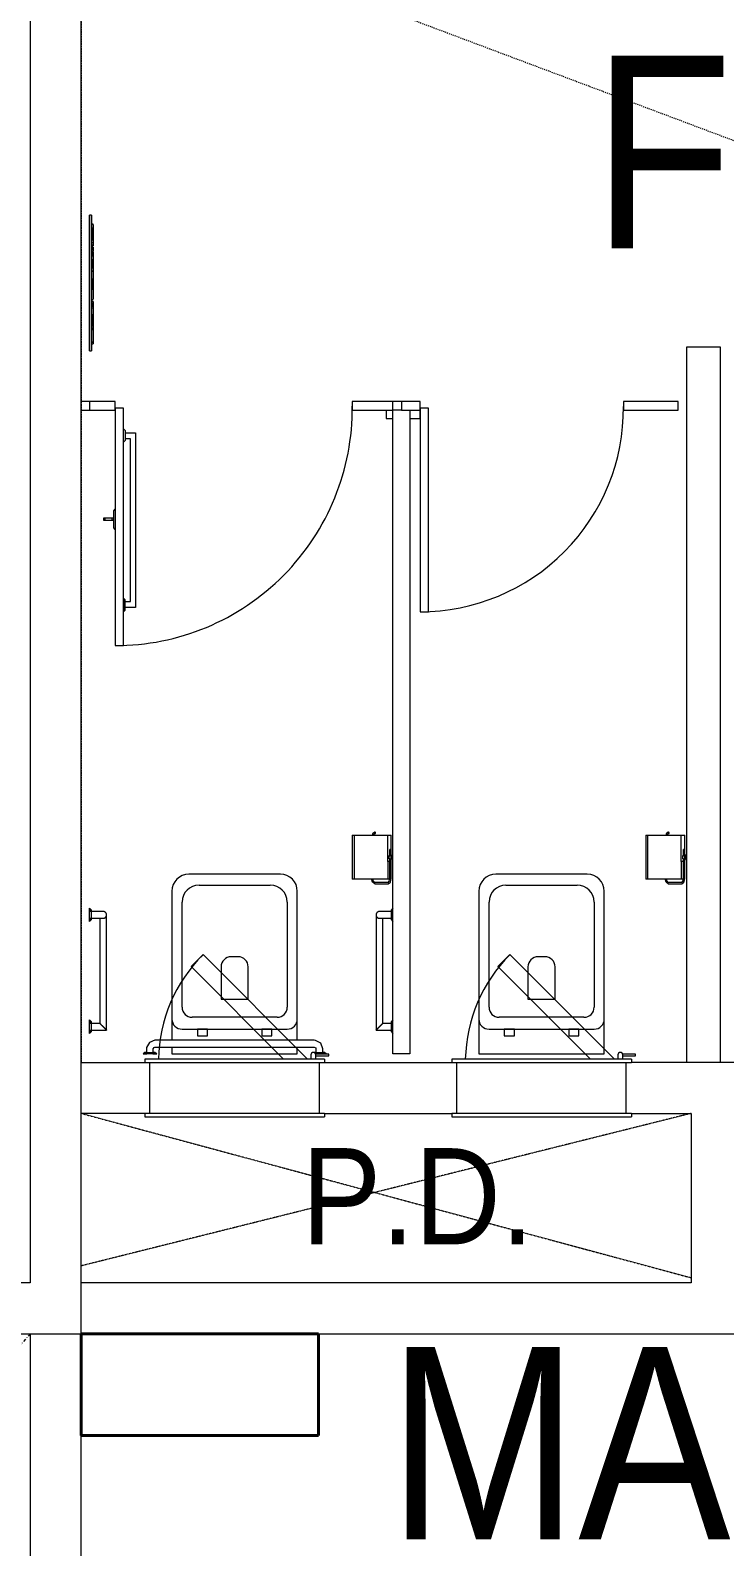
# Model space of a CAD drawing. Header units: millimetres. Extents: x 12827 to 178996, y -27589 to 73652.
# Drawn here: x 63139 to 65188, y 44929 to 49403 of the extents above; entities that cross this region are included whole.
import ezdxf

# ---------------------------------------------------------------- set-up
doc = ezdxf.new("R2010")
doc.units = ezdxf.units.MM
for name, pattern in [('Car Lift Hidden', [1.6, 0.8, -0.8]), ('Dash', [6, 3, -3]), ('Dash dot', [21, 10, -5, 1, -5]), ('Hidden', [7.14375, 4.7625, -2.38125])]:
    doc.linetypes.add(name, pattern=pattern)
for name, color, linetype, lineweight in [('A-DETL', 90, 'Continuous', 9), ('A-DETL-HDLN', 90, 'Dash', 9), ('A-DOOR', 31, 'Continuous', 20), ('A-DOOR-FRAM', 31, 'Continuous', 30), ('A-GENM', 13, 'Continuous', 20), ('A-WALL', 113, 'Continuous', 20), ('G-ANNO-TEXT', 231, 'Continuous', 5), ('P-SANR-FIXT', 6, 'Continuous', 9), ('S-COLS', 52, 'Continuous', 20)]:
    doc.layers.add(name, color=color, linetype=linetype, lineweight=lineweight)
doc.styles.add('Swis721 BT_1', font='swiss.ttf', dxfattribs={"width": 0.89, "height": 283.821263})
doc.styles.add('Swis721 BT_2', font='swiss.ttf', dxfattribs={"width": 0.85, "height": 567.642527})

# ---------------------------------------------------------------- blocks, each defined once
blk = doc.blocks.new('DLN_Partition Door - 600x2100_100x25 _WH_GH_-15332068-Copy of 1_F')
at = {"layer": 'A-DOOR', "lineweight": 9}
for p, q in [((20, -509.1), (20, -534.1)), ((620, -509.1), (20, -509.1)), ((20, -534.1), (620, -534.1)), ((620, -534.1), (620, -509.1))]:
    blk.add_line(p, q, dxfattribs=at)
blk.add_arc((20, -534.1), 600, 0, 90.5, dxfattribs=at)
at = {"layer": 'P-SANR-FIXT'}
for p, q in [((25, 227), (0, 227)), ((0, 227), (0, 65.9)), ((25, 65.9), (25, 227)), ((0, 65.9), (25, 65.9)), ((25, -534.1), (0, -534.1)), ((0, -534.1), (0, -589.1)), ((25, -589.1), (25, -534.1)), ((0, -589.1), (25, -589.1))]:
    blk.add_line(p, q, dxfattribs=at)
blk = doc.blocks.new('DLN_Ambulant Toilet - DLN_Ambulant Toilet-15379422-Copy of 1_F')
at = {"layer": 'A-GENM', "lineweight": 9}
for p, q in [((-427.8, 589.7), (-427.8, 595)), ((-427.8, 565), (-427.8, 570.3)), ((-427.8, 259.7), (-427.8, 265)), ((-427.8, 235), (-427.8, 240.3))]:
    blk.add_line(p, q, dxfattribs=at)
at = {"layer": 'P-SANR-FIXT'}
for p, q in [((135, 700), (-135, 700)), ((-185, 650), (-185, 272.8)), ((-105, 667.8), (105.2, 667.8)), ((185, 272.8), (185, 650)), ((-423.3, 595), (-427.8, 600)), ((-427.8, 600), (-427.8, 590.2)), ((-427.8, 560), (-427.8, 600)), ((-387.8, 590), (-427.8, 590)), ((-427.8, 580), (-427.8, 589.7)), ((-423.3, 590.6), (-423.3, 595)), ((-423.3, 595), (-423.3, 565)), ((-155, 307.8), (-155, 617.8)), ((155.2, 617.8), (155.2, 307.8)), ((467.2, 590), (427.2, 590)), ((467.2, 600), (462.8, 595)), ((462.8, 595), (462.8, 590.6)), ((462.8, 565), (462.8, 595)), ((-427.8, 570.3), (-427.8, 580)), ((-427.8, 570), (-387.8, 570)), ((-427.8, 569.8), (-427.8, 560)), ((-427.8, 560), (-423.3, 565)), ((-423.3, 565), (-423.3, 569.4)), ((-397.8, 570.6), (-397.8, 260)), ((-377.8, 240), (-377.8, 580)), ((417.2, 580), (417.2, 240)), ((427.2, 570), (467.2, 570)), ((437.2, 260), (437.2, 570.6)), ((462.8, 569.4), (462.8, 565)), ((462.8, 565), (467.2, 560)), ((10, 456.5), (-10, 456.5)), ((-40, 426.5), (-40, 331.7)), ((40, 331.7), (40, 426.5)), ((-40, 331.7), (40, 331.7)), ((-423.3, 265), (-427.8, 270)), ((-427.8, 270), (-427.8, 260.2)), ((-427.8, 230), (-427.8, 270)), ((-185, 272.8), (-185, 209.7)), ((125.2, 277.8), (-125, 277.8)), ((185, 209.6), (185, 272.8)), ((467.2, 270), (462.8, 265)), ((-397.8, 260), (-427.8, 260)), ((-427.8, 240), (-427.8, 260)), ((-427.8, 260), (-427.8, 259.7)), ((-427.8, 240.3), (-427.8, 240)), ((-427.8, 240), (-377.8, 240)), ((-427.8, 239.8), (-427.8, 230)), ((-427.8, 230), (-423.3, 235)), ((-423.3, 260.6), (-423.3, 265)), ((-423.3, 265), (-423.3, 235)), ((-423.3, 235), (-423.3, 239.4)), ((-155, 242.8), (155, 242.8)), ((-80, 242.8), (-110, 242.8)), ((-110, 242.8), (-110, 222.8)), ((-80, 222.8), (-80, 242.8)), ((110, 242.8), (80, 242.8)), ((80, 242.8), (80, 222.8)), ((110, 222.8), (110, 242.8)), ((417.2, 240), (467.2, 240)), ((467.2, 260), (437.2, 260)), ((462.8, 265), (462.8, 260.6)), ((462.8, 235), (462.8, 265)), ((462.8, 239.4), (462.8, 235)), ((462.8, 235), (467.2, 230)), ((-260, 185), (-260, 170)), ((-240, 170), (-240, 185)), ((235, 210), (-235, 210)), ((-235, 190), (235, 190)), ((-185, 190.4), (-185, 170)), ((-110, 222.8), (-80, 222.8)), ((80, 222.8), (110, 222.8)), ((185, 170), (185, 190.3)), ((240, 185), (240, 170)), ((260, 170), (260, 185)), ((-265, 174.4), (-270, 170)), ((-270, 170), (-259.3, 170)), ((-230, 170), (-270, 170)), ((-260.6, 174.4), (-265, 174.4)), ((-265, 174.4), (-235, 174.4)), ((-240, 170), (-260, 170)), ((-260, 170), (-258.7, 170)), ((-241.3, 170), (-240, 170)), ((-240.7, 170), (-230, 170)), ((-235, 174.4), (-239.4, 174.4)), ((-230, 170), (-235, 174.4)), ((-185, 170), (185, 170)), ((235, 174.4), (234.1, 173.7)), ((239.4, 174.4), (235, 174.4)), ((235, 174.4), (265, 174.4)), ((270, 170), (238.8, 170)), ((240, 170), (241.3, 170)), ((260, 170), (240, 170)), ((258.7, 170), (260, 170)), ((259.3, 170), (270, 170)), ((265, 174.4), (260.6, 174.4)), ((270, 170), (265, 174.4))]:
    blk.add_line(p, q, dxfattribs=at)
at = {"layer": 'P-SANR-FIXT', "flags": 128}
for points in [[(-235, 210), (-251.4, 203.9), (-259.7, 188.5), (-260, 185)], [(-240, 185), (-237.7, 189.2), (-235, 190)], [(260, 185), (253.9, 201.4), (238.5, 209.7), (235, 210)], [(235, 190), (239.2, 187.7), (240, 185)]]:
    blk.add_lwpolyline(points, dxfattribs=at)
at = {"layer": 'P-SANR-FIXT'}
for centre, radius, start, end in [((-135, 650), 50, 90, 180), ((135, 650), 50, 0, 90), ((-105, 617.8), 50, 90, 180), ((105.2, 617.8), 50, 0, 90), ((-10, 426.5), 30, 90, 180), ((10, 426.5), 30, 360, 90), ((-155, 272.8), 30, 180, 270), ((-125, 307.8), 30, 180, 270), ((125.2, 307.8), 30, 270, 0), ((155, 272.8), 30, 270, 0)]:
    blk.add_arc(centre, radius, start, end, dxfattribs=at)
for points, knots in [([(-377.8, 580), (-377.8, 580.9), (-377.9, 582.2), (-378.5, 583.8), (-379.1, 585), (-379.7, 585.9), (-380.3, 586.6), (-380.8, 587.2), (-381.7, 588), (-382.6, 588.6), (-383.3, 589), (-383.9, 589.2), (-384.6, 589.5), (-385.2, 589.7), (-385.8, 589.8), (-386.5, 589.9), (-387.1, 590), (-387.8, 590), (-388.4, 590), (-389.1, 589.9), (-389.7, 589.8), (-390.2, 589.7), (-390.4, 589.7)], [0, 0, 0, 0, 0.0833333, 0.125, 0.1666667, 0.2083333, 0.2291667, 0.25, 0.2916667, 0.3333333, 0.3541667, 0.375, 0.3958333, 0.4166667, 0.4375, 0.4583333, 0.4791667, 0.5, 0.5208333, 0.5416667, 0.5625, 0.5833333, 0.5833333, 0.5833333, 0.5833333]), ([(429.8, 589.7), (429.6, 589.7), (429.2, 589.8), (428.5, 589.9), (427.9, 590), (427.2, 590), (426.6, 590), (425.9, 589.9), (425.3, 589.8), (424.6, 589.7), (424, 589.5), (423.4, 589.2), (422.8, 589), (422.2, 588.7), (421.7, 588.3), (421, 587.8), (420.3, 587.2), (419.7, 586.6), (419.1, 585.9), (418.5, 585), (418, 583.8), (417.4, 582.2), (417.2, 580.9), (417.2, 580)], [0.4166667, 0.4166667, 0.4166667, 0.4166667, 0.4375, 0.4583333, 0.4791667, 0.5, 0.5208333, 0.5416667, 0.5625, 0.5833333, 0.6041667, 0.625, 0.6458333, 0.6666667, 0.6875, 0.7083333, 0.75, 0.7708333, 0.7916667, 0.8333333, 0.875, 0.9166667, 1, 1, 1, 1]), ([(-390.4, 570.3), (-390.2, 570.3), (-389.7, 570.2), (-389.1, 570.1), (-388.4, 570), (-387.8, 570), (-387.1, 570), (-386.5, 570.1), (-385.8, 570.2), (-385.2, 570.3), (-384.6, 570.5), (-383.9, 570.8), (-383.3, 571), (-382.8, 571.3), (-382.2, 571.7), (-381.5, 572.2), (-380.8, 572.8), (-380.3, 573.4), (-379.7, 574.1), (-379.1, 575), (-378.5, 576.2), (-377.9, 577.8), (-377.8, 579.1), (-377.8, 580)], [0.4166667, 0.4166667, 0.4166667, 0.4166667, 0.4375, 0.4583333, 0.4791667, 0.5, 0.5208333, 0.5416667, 0.5625, 0.5833333, 0.6041667, 0.625, 0.6458333, 0.6666667, 0.6875, 0.7083333, 0.75, 0.7708333, 0.7916667, 0.8333333, 0.875, 0.9166667, 1, 1, 1, 1]), ([(417.2, 580), (417.2, 579.1), (417.4, 577.8), (418, 576.2), (418.5, 575), (419.1, 574.1), (419.7, 573.4), (420.3, 572.8), (421.1, 572), (422, 571.4), (422.8, 571), (423.4, 570.8), (424, 570.5), (424.6, 570.3), (425.3, 570.2), (425.9, 570.1), (426.6, 570), (427.2, 570), (427.9, 570), (428.5, 570.1), (429.2, 570.2), (429.6, 570.3), (429.8, 570.3)], [0, 0, 0, 0, 0.0833333, 0.125, 0.1666667, 0.2083333, 0.2291667, 0.25, 0.2916667, 0.3333333, 0.3541667, 0.375, 0.3958333, 0.4166667, 0.4375, 0.4583333, 0.4791667, 0.5, 0.5208333, 0.5416667, 0.5625, 0.5833333, 0.5833333, 0.5833333, 0.5833333]), ([(-397.8, 260), (-397.8, 260), (-397.6, 259.8), (-397, 259.3), (-396.5, 258.7), (-395.9, 258.1), (-395.3, 257.5), (-394.7, 256.9), (-393.9, 256.1), (-393, 255.2), (-392.2, 254.4), (-391.6, 253.8), (-391, 253.2), (-390.4, 252.6), (-389.7, 252), (-389.1, 251.3), (-388.4, 250.7), (-387.8, 250), (-387.1, 249.3), (-386.5, 248.7), (-385.8, 248), (-385.2, 247.4), (-384.6, 246.8), (-383.9, 246.2), (-383.4, 245.6), (-382.8, 245), (-382.2, 244.4), (-381.5, 243.7), (-380.9, 243.1), (-380.3, 242.5), (-379.7, 241.9), (-379.1, 241.3), (-378.5, 240.7), (-378, 240.2), (-377.8, 240), (-377.8, 240)], [0, 0, 0, 0, 0.083333, 0.125, 0.166667, 0.208333, 0.229167, 0.25, 0.291667, 0.333333, 0.354167, 0.375, 0.395833, 0.416667, 0.4375, 0.458333, 0.479167, 0.5, 0.520833, 0.541667, 0.5625, 0.583333, 0.604167, 0.625, 0.645833, 0.666667, 0.6875, 0.708333, 0.75, 0.770833, 0.791667, 0.833333, 0.875, 0.916667, 1, 1, 1, 1]), ([(417.2, 240), (417.2, 240), (417.4, 240.2), (418, 240.7), (418.5, 241.3), (419.1, 241.9), (419.7, 242.5), (420.3, 243.1), (421.1, 243.9), (422, 244.8), (422.8, 245.6), (423.4, 246.2), (424, 246.8), (424.6, 247.4), (425.3, 248), (425.9, 248.7), (426.6, 249.3), (427.2, 250), (427.9, 250.7), (428.5, 251.3), (429.2, 252), (429.8, 252.6), (430.4, 253.2), (431.1, 253.8), (431.6, 254.4), (432.2, 255), (432.8, 255.6), (433.5, 256.3), (434.1, 256.9), (434.7, 257.5), (435.3, 258.1), (435.9, 258.7), (436.5, 259.3), (437, 259.8), (437.2, 260), (437.2, 260)], [0, 0, 0, 0, 0.083333, 0.125, 0.166667, 0.208333, 0.229167, 0.25, 0.291667, 0.333333, 0.354167, 0.375, 0.395833, 0.416667, 0.4375, 0.458333, 0.479167, 0.5, 0.520833, 0.541667, 0.5625, 0.583333, 0.604167, 0.625, 0.645833, 0.666667, 0.6875, 0.708333, 0.75, 0.770833, 0.791667, 0.833333, 0.875, 0.916667, 1, 1, 1, 1])]:
    blk.add_open_spline(points, degree=3, knots=knots, dxfattribs=at)
for points in [[(-385.2, 589.7), (-386, 589.9), (-387.8, 590.1), (-389.5, 589.9), (-390.4, 589.7)], [(429.8, 589.7), (429, 589.9), (427.2, 590.1), (425.5, 589.9), (424.6, 589.7)], [(-390.4, 570.3), (-389.5, 570.1), (-387.8, 569.9), (-386, 570.1), (-385.2, 570.3)], [(424.6, 570.3), (425.5, 570.1), (427.2, 569.9), (429, 570.1), (429.8, 570.3)]]:
    blk.add_open_spline(points, degree=3, dxfattribs=at)
blk = doc.blocks.new('FP_49-Copy of 1_F')
at = {"layer": 'P-SANR-FIXT'}
blk.add_line((-65, 6.1), (-12.7, 6.1), dxfattribs=at)
blk = doc.blocks.new('FP_50-Copy of 1_F')
at = {"layer": 'P-SANR-FIXT'}
blk.add_line((65, 120.1), (-65, 120.1), dxfattribs=at)
blk = doc.blocks.new('FP_51-Copy of 1_F')
at = {"layer": 'P-SANR-FIXT'}
for p, q in [((65, 115), (-65, 115)), ((-65, 5), (65, 5))]:
    blk.add_line(p, q, dxfattribs=at)
blk = doc.blocks.new('FP_52-Copy of 1_F')
at = {"layer": 'P-SANR-FIXT'}
for p, q in [((-3, 5), (-3, 2)), ((3, 2), (3, 5))]:
    blk.add_line(p, q, dxfattribs=at)
blk = doc.blocks.new('FP_53-Copy of 1_F')
at = {"layer": 'P-SANR-FIXT'}
for p, q in [((-7, 2), (-7, 0)), ((7, 0), (7, 2))]:
    blk.add_line(p, q, dxfattribs=at)
blk = doc.blocks.new('FP_54-Copy of 1_F')
at = {"layer": 'P-SANR-FIXT'}
for p, q in [((-5, 11), (-5, 10.1)), ((-5, 6.1), (-5, 5)), ((5, 10.1), (5, 11)), ((5, 5), (5, 6.1))]:
    blk.add_line(p, q, dxfattribs=at)
blk = doc.blocks.new('FP_55-Copy of 1_F')
at = {"layer": 'P-SANR-FIXT'}
for p, q in [((-66.1, 6.1), (-5, 6.1)), ((5, 6.1), (23.2, 6.1))]:
    blk.add_line(p, q, dxfattribs=at)
blk = doc.blocks.new('FP_56-Copy of 1_F')
at = {"layer": 'P-SANR-FIXT'}
for p, q in [((-5, 10.1), (-66.1, 10.1)), ((23.2, 10.1), (5, 10.1))]:
    blk.add_line(p, q, dxfattribs=at)
blk = doc.blocks.new('FP_57-Copy of 1_F')
at = {"layer": 'P-SANR-FIXT', "flags": 128}
blk.add_lwpolyline([(-78.1, 14.1), (-73.2, 7.6), (-66.1, 6.1)], dxfattribs=at)
blk = doc.blocks.new('FP_58-Copy of 1_F')
at = {"layer": 'P-SANR-FIXT', "flags": 128}
blk.add_lwpolyline([(-74.1, 14.1), (-70.8, 10.9), (-66.1, 10.1)], dxfattribs=at)
blk = doc.blocks.new('FP_59-Copy of 1_F')
at = {"layer": 'P-SANR-FIXT'}
for p, q in [((-78.1, 54), (-78.1, 14.1)), ((-74.1, 14.1), (-74.1, 54))]:
    blk.add_line(p, q, dxfattribs=at)
blk = doc.blocks.new('FP_60-Copy of 1_F')
at = {"layer": 'P-SANR-FIXT', "flags": 128}
blk.add_lwpolyline([(-74.1, 54), (-70.8, 57.2), (-66.1, 58)], dxfattribs=at)
blk = doc.blocks.new('FP_61-Copy of 1_F')
at = {"layer": 'P-SANR-FIXT', "flags": 128}
blk.add_lwpolyline([(-78.1, 54), (-73.2, 60.5), (-66.1, 62)], dxfattribs=at)
blk = doc.blocks.new('FP_62-Copy of 1_F')
at = {"layer": 'P-SANR-FIXT'}
blk.add_line((69.8, 54), (66.4, 57.2), dxfattribs=at)
blk = doc.blocks.new('FP_63-Copy of 1_F')
at = {"layer": 'P-SANR-FIXT', "flags": 128}
blk.add_lwpolyline([(73.8, 54), (68.8, 60.5), (65, 61.3)], dxfattribs=at)
blk = doc.blocks.new('FP_64-Copy of 1_F')
at = {"layer": 'P-SANR-FIXT'}
for p, q in [((69.8, 54), (69.8, 52.8)), ((73.8, 52.8), (73.8, 54))]:
    blk.add_line(p, q, dxfattribs=at)
blk = doc.blocks.new('DLN_Toilet Paper Roll - DLN_Toilet Paper Roll-3170394-Copy of 1_F')
at = {"layer": 'P-SANR-FIXT'}
for p, q in [((-65, 15.5), (-65, 120.1)), ((65, 120.1), (-65, 120.1)), ((65, 120.1), (65, 15.5)), ((-65, 6.9), (-65, 15.5)), ((-12.7, 15.5), (-65, 15.5)), ((-65, 6.5), (-65, 6.9)), ((-12.7, 6.9), (-65, 6.9)), ((-65, 5), (-65, 6.9)), ((-12.7, 6.9), (-12.7, 15.5)), ((-12.7, 15.5), (65, 15.5)), ((-12.7, 6.5), (-12.7, 6.9)), ((-7, 2), (7, 2)), ((7, 2), (-7, 2)), ((-5, 11), (5, 11)), ((-2.5, 11), (-5, 11)), ((-5, 5), (-1.3, 5)), ((5, 5), (-5, 5)), ((-3, 5), (-1.5, 5)), ((-1.5, 5), (-3, 5)), ((-3, 2), (3, 2)), ((3, 2), (-3, 2)), ((1.3, 5), (5, 5)), ((1.5, 5), (3, 5)), ((3, 5), (1.5, 5)), ((5, 11), (2.5, 11)), ((23.2, 9.3), (23.2, 6.9)), ((23.2, 6.9), (23.2, 9.3)), ((65, 15.1), (65, 5))]:
    blk.add_line(p, q, dxfattribs=at)
for major_axis in [(-2, 0), (2, 0)]:
    blk.add_ellipse((71.8, 52.8), major_axis=major_axis, ratio=0.802744, start_param=3.141593, end_param=6.283185, dxfattribs=at)
for points, knots in [([(-4.8, 9.6), (-4.8, 9.7), (-4.9, 9.9), (-5, 10.1), (-5, 10.1), (-5, 10.1)], [0.2, 0.2, 0.2, 0.2, 0.4, 0.7, 1, 1, 1, 1]), ([(-5, 10.1), (-5, 10.1), (-5, 10), (-4.9, 9.8), (-4.8, 9.3), (-4.7, 8.7), (-4.7, 8.3), (-4.6, 8), (-4.7, 7.9), (-4.7, 7.8)], [0, 0, 0, 0, 0.1111111, 0.2222222, 0.4444444, 0.5833333, 0.6527778, 0.7222222, 0.7777778, 0.7777778, 0.7777778, 0.7777778]), ([(-4.8, 6.9), (-4.8, 6.7), (-4.9, 6.4), (-5, 6.2), (-5, 6.1), (-5, 6.1)], [0, 0, 0, 0, 0.5, 0.75, 1, 1, 1, 1]), ([(-5, 6.1), (-5, 6.1), (-5, 6.1), (-4.9, 6.3), (-4.8, 6.6), (-4.7, 6.8)], [0, 0, 0, 0, 0.1, 0.2, 0.4, 0.4, 0.4, 0.4]), ([(4.7, 7.8), (4.7, 7.9), (4.6, 8.3), (4.7, 8.8), (4.8, 9.3), (4.9, 9.7), (5, 10), (5, 10.1), (5, 10.1)], [0.2222222, 0.2222222, 0.2222222, 0.2222222, 0.3333333, 0.4444444, 0.5833333, 0.7222222, 0.8611111, 1, 1, 1, 1]), ([(4.6, 7.1), (4.7, 7), (4.8, 6.6), (4.9, 6.3), (5, 6.1), (5, 6.1), (5, 6.1)], [0.5, 0.5, 0.5, 0.5, 0.6, 0.8, 0.9, 1, 1, 1, 1]), ([(5, 10.1), (5, 10.1), (5, 10.1), (4.9, 10), (4.8, 9.8), (4.7, 9.5), (4.7, 9.3)], [0, 0, 0, 0, 0.2, 0.4, 0.7, 1, 1, 1, 1]), ([(5, 6.1), (5, 6.1), (5, 6.2), (4.9, 6.4), (4.8, 6.7), (4.8, 6.9)], [0, 0, 0, 0, 0.25, 0.5, 1, 1, 1, 1])]:
    blk.add_open_spline(points, degree=3, knots=knots, dxfattribs=at)
for points in [[(-4.7, 7.3), (-4.7, 7.2), (-4.8, 7.1), (-4.8, 6.9)], [(4.8, 6.9), (4.8, 7.1), (4.7, 7.2), (4.7, 7.3)]]:
    blk.add_open_spline(points, degree=3, dxfattribs=at)
for name in ['FP_50-Copy of 1_F', 'FP_51-Copy of 1_F', 'FP_61-Copy of 1_F', 'FP_59-Copy of 1_F', 'FP_60-Copy of 1_F', 'FP_63-Copy of 1_F', 'FP_62-Copy of 1_F', 'FP_64-Copy of 1_F', 'FP_57-Copy of 1_F', 'FP_58-Copy of 1_F', 'FP_56-Copy of 1_F', 'FP_55-Copy of 1_F', 'FP_49-Copy of 1_F', 'FP_53-Copy of 1_F', 'FP_54-Copy of 1_F', 'FP_52-Copy of 1_F']:
    blk.add_blockref(name, (0, 0), dxfattribs=at)
blk = doc.blocks.new('DLN_Toilet - DLN_Toilet-12122835-Copy of 1_F')
at = {"layer": 'P-SANR-FIXT'}
for p, q in [((135, 700), (-135, 700)), ((-185, 650), (-185, 272.8)), ((-105, 667.8), (105.2, 667.8)), ((185, 272.8), (185, 650)), ((-155, 307.8), (-155, 617.8)), ((155.2, 617.8), (155.2, 307.8)), ((10, 456.5), (-10, 456.5)), ((-40, 426.5), (-40, 331.7)), ((40, 331.7), (40, 426.5)), ((-40, 331.7), (40, 331.7)), ((-185, 272.8), (-185, 170)), ((125.2, 277.8), (-125, 277.8)), ((185, 170), (185, 272.8)), ((-155, 242.8), (155, 242.8)), ((-80, 242.8), (-110, 242.8)), ((-110, 242.8), (-110, 222.8)), ((-80, 222.8), (-80, 242.8)), ((110, 242.8), (80, 242.8)), ((80, 242.8), (80, 222.8)), ((110, 222.8), (110, 242.8)), ((-110, 222.8), (-80, 222.8)), ((80, 222.8), (110, 222.8)), ((-185, 170), (185, 170))]:
    blk.add_line(p, q, dxfattribs=at)
for centre, radius, start, end in [((-135, 650), 50, 90, 180), ((135, 650), 50, 0, 90), ((-105, 617.8), 50, 90, 180), ((105.2, 617.8), 50, 0, 90), ((-10, 426.5), 30, 90, 180), ((10, 426.5), 30, 360, 90), ((-155, 272.8), 30, 180, 270), ((-125, 307.8), 30, 180, 270), ((125.2, 307.8), 30, 270, 0), ((155, 272.8), 30, 270, 0)]:
    blk.add_arc(centre, radius, start, end, dxfattribs=at)
blk = doc.blocks.new('DLN_Ambulant Partition Door - 700x2100_100x25 _WH_GH_-15369237-Copy of 1_F')
at = {"layer": 'A-DOOR', "lineweight": 9}
for p, q in [((20, -509.1), (20, -534.1)), ((720, -509.1), (20, -509.1)), ((20, -534.1), (720, -534.1)), ((720, -534.1), (720, -509.1))]:
    blk.add_line(p, q, dxfattribs=at)
blk.add_arc((20, -534.1), 700, 0, 90.5, dxfattribs=at)
at = {"layer": 'P-SANR-FIXT'}
for p, q in [((50, 365.9), (25, 365.9)), ((50, 335.9), (50, 365.9)), ((0, 310.9), (0, 285.9)), ((25, 285.9), (0, 285.9)), ((0, 285.9), (0, 165.9)), ((25, 165.9), (25, 285.9)), ((50, 265.9), (50, 285.9)), ((25, 265.9), (50, 265.9)), ((0, 165.9), (25, 165.9)), ((92.5, -474), (607.5, -474)), ((92.5, -504.5), (92.5, -474)), ((110.2, -489), (110.2, -504.5)), ((590.2, -489), (110.2, -489)), ((590.2, -504.5), (590.2, -489)), ((607.5, -474), (607.5, -504.5)), ((25, -534.1), (0, -534.1)), ((0, -534.1), (0, -609.1)), ((25, -609.1), (25, -534.1)), ((80.3, -509), (85.3, -504.5)), ((120.3, -509), (80.3, -509)), ((85.3, -504.5), (115.3, -504.5)), ((115.3, -504.5), (120.3, -509)), ((322.2, -538.1), (317.2, -534.1)), ((317.2, -534.1), (377.2, -534.1)), ((377.2, -534.1), (372.2, -538.1)), ((585.3, -504.5), (580.3, -509)), ((580.3, -509), (620.3, -509)), ((615.3, -504.5), (585.3, -504.5)), ((620.3, -509), (615.3, -504.5)), ((372.2, -538.1), (322.2, -538.1)), ((344, -538.1), (344, -568.1)), ((350.2, -543.1), (344, -543.1)), ((350.2, -563.1), (344, -563.1)), ((344, -568.1), (350.2, -568.1)), ((350.2, -538.1), (350.2, -543.1)), ((350.2, -568.1), (350.2, -538.1)), ((0, -609.1), (0, -634.1)), ((0, -609.1), (25, -609.1)), ((25, -634.1), (25, -609.1))]:
    blk.add_line(p, q, dxfattribs=at)
blk = doc.blocks.new('DLN-Access Panel__AP01_ - _AP04_ 450 x 650 _WH_-16056296-Copy of 1_F')
at = {"layer": 'A-DOOR', "lineweight": 15}
for p, q in [((-265, 75), (-265, 85)), ((265, 85), (-265, 85)), ((-265, 75), (265, 75)), ((265, 75), (265, 85)), ((-265, -85), (-265, -75)), ((265, -75), (-265, -75)), ((-265, -85), (265, -85)), ((-240, -85), (-240, -97.5)), ((-225, -97.5), (-225, -85)), ((-215, -85), (93.2, -393.2)), ((128.6, -357.8), (-144.3, -85)), ((265, -85), (265, -75)), ((-240, -95), (-277.5, -95)), ((-277.5, -95), (-277.5, -100)), ((-277.5, -100), (-239.6, -100)), ((93.2, -393.2), (128.6, -357.8))]:
    blk.add_line(p, q, dxfattribs=at)
for centre, radius, start, end in [((-225, -75), 450, 315, 358.7079), ((-232.5, -97.5), 7.5, 180, 0), ((-232.5, -97.5), 7.5, 199.4712, 301.6259), ((-232.5, -97.5), 7.5, 243.8415, 301.6259), ((-232.5, -97.5), 7.5, 244.5624, 300)]:
    blk.add_arc(centre, radius, start, end, dxfattribs=at)
at = {"layer": 'A-DOOR-FRAM', "lineweight": 15}
for p, q in [((-250, 75), (-250, -75)), ((250, 75), (250, -75))]:
    blk.add_line(p, q, dxfattribs=at)
blk = doc.blocks.new('DLN_Signage-Ambulant braille _ tactile - DLN_Signage-Ambulant braille _ tactile-15336842-Copy of 1_F')
at = {"layer": 'A-GENM', "lineweight": 9}
for p, q in [((-200, 5), (200, 5)), ((-200, 5), (-200, 0)), ((-200, 0), (200, 0)), ((-174.2, 0), (-174.2, -5)), ((-137.5, 0), (-137.5, -5)), ((-137.4, 0), (-137.4, -5)), ((-136.3, 0), (-136.3, -5)), ((-134.5, 0), (-134.5, -5)), ((-132.5, 0), (-132.5, -5)), ((-127.1, 0), (-127.1, -5)), ((-127.1, 0), (-127.1, -5)), ((-126.6, 0), (-126.6, -5)), ((-93.6, 0), (-93.6, -5)), ((-73.2, 0), (-73.2, -5)), ((-69.9, -5), (-69.9, 0)), ((-64.9, 0), (-64.9, -5)), ((-61.4, 0), (-61.4, -5)), ((-60.2, 0), (-60.2, -5)), ((-60.2, 0), (-60.2, -5)), ((-59.5, 0), (-59.5, -5)), ((-54.4, 0), (-54.4, -5)), ((-54.1, 0), (-54.1, -5)), ((-15.2, 0), (-15.2, -5)), ((6.2, 0), (6.2, -5)), ((34.4, 0), (34.4, -5)), ((47, 0), (47, -5)), ((49.4, 0), (49.4, -5)), ((49.5, 0), (49.5, -5)), ((49.7, 0), (49.7, -5)), ((51.1, -5), (51.1, 0)), ((61.9, 0), (61.9, -5)), ((62.7, 0), (62.7, -5)), ((62.8, 0), (62.8, -5)), ((64.7, 0), (64.7, -5)), ((80.2, 0), (80.2, -5)), ((82, 0), (82, -5)), ((84.3, -5), (84.3, 0)), ((84.4, 0), (84.4, -5)), ((84.6, -5), (84.6, 0)), ((87, -5), (87, 0)), ((91, 0), (91, -5)), ((91.1, -5), (91.1, 0)), ((91.1, 0), (91.1, -5)), ((92.8, 0), (92.8, -5)), ((92.8, 0), (92.8, -5)), ((93.8, 0), (93.8, -5)), ((98.5, 0), (98.5, -5)), ((100.3, 0), (100.3, -5)), ((102.7, 0), (102.7, -5)), ((103.2, 0), (103.2, -5)), ((105.7, 0), (105.7, -5)), ((106.1, 0), (106.1, -5)), ((109.6, 0), (109.6, -5)), ((112, 0), (112, -5)), ((119.4, 0), (119.4, -5)), ((119.6, 0), (119.6, -5)), ((126.8, 0), (126.8, -5)), ((126.9, 0), (126.9, -5)), ((127.1, 0), (127.1, -5)), ((128.2, 0), (128.2, -5)), ((128.4, 0), (128.4, -5)), ((128.5, 0), (128.5, -5)), ((129.4, 0), (129.4, -5)), ((134.1, 0), (134.1, -5)), ((134.5, 0), (134.5, -5)), ((161.1, -5), (161.1, 0)), ((174.4, 0), (174.4, -5)), ((200, 0), (200, 5)), ((200, 0), (-200, 0)), ((-179.9, 0), (-179.9, -5)), ((-174.2, -5), (-179.9, -5)), ((-179.9, -5), (-179.9, -5)), ((-174.4, 0), (-174.4, -5)), ((-174.2, 0), (-174.2, -5)), ((-172.5, -5), (-174.2, -5)), ((-171.8, -5), (-172.2, -5)), ((-139.5, -5), (-171.8, -5)), ((-125.8, -5), (-139.5, -5)), ((-133.9, -5), (-137.8, -5)), ((-137.5, -5), (-133.9, -5)), ((-134.5, -5), (-137.4, -5)), ((-132.5, -5), (-134.5, -5)), ((-133.9, -5), (-133.9, 0)), ((-93.6, -5), (-125.8, -5)), ((-124.5, 0), (-124.5, -5)), ((-124.5, -5), (-95.1, -5)), ((-95.1, -5), (-124.5, -5)), ((-95.1, -5), (-95.1, 0)), ((-67.1, -5), (-93.6, -5)), ((-69.9, -5), (-73.2, -5)), ((-62.2, -5), (-67.1, -5)), ((-66.6, -5), (-62.2, -5)), ((-61.4, -5), (-64.9, -5)), ((-62.2, -5), (-62.2, 0)), ((-60.2, -5), (-61.4, -5)), ((-59.5, -5), (-60.2, -5)), ((-54.4, -5), (-59.5, -5)), ((-49, 0), (-49, -5)), ((-47.9, -5), (-48.3, -5)), ((-15.2, -5), (-47.9, -5)), ((-18.3, 0), (-18.3, -5)), ((-18.3, -5), (11.1, -5)), ((11.1, -5), (-18.3, -5)), ((6.2, -5), (-15.2, -5)), ((33.9, -5), (6.2, -5)), ((11.1, -5), (11.1, 0)), ((34.4, -5), (33.9, -5)), ((34.4, -5), (34.4, 0)), ((47, -5), (34.4, -5)), ((44.2, 0), (44.2, -5)), ((44.2, -5), (68.2, -5)), ((68.2, -5), (44.2, -5)), ((46.7, -5), (49.2, -5)), ((64.7, -5), (47, -5)), ((49.7, -5), (47, -5)), ((51.4, -5), (49.5, -5)), ((50.2, -5), (51.5, -5)), ((62.8, -5), (60.4, -5)), ((64.7, -5), (60.4, -5)), ((60.9, -5), (62.2, -5)), ((64.7, -5), (62.7, -5)), ((63.2, -5), (64.5, -5)), ((79.5, -5), (64.7, -5)), ((68.2, -5), (68.2, 0)), ((83.7, -5), (79.5, -5)), ((82, -5), (79.5, -5)), ((82, -5), (79.5, -5)), ((84.4, -5), (80.2, -5)), ((84.4, -5), (82, -5)), ((84.6, -5), (83.7, -5)), ((91.1, -5), (84.4, -5)), ((85.5, -5), (84.6, -5)), ((87, -5), (84.6, -5)), ((86.2, -5), (86.2, 0)), ((91.1, -5), (91, -5)), ((93.8, -5), (92.8, -5)), ((102.7, -5), (92.8, -5)), ((105.7, -5), (102.7, -5)), ((112, -5), (109.6, -5)), ((118.5, -5), (112, -5)), ((124.2, -5), (118.5, -5)), ((126.9, -5), (119.6, -5)), ((128.2, -5), (124.2, -5)), ((129.4, -5), (126.8, -5)), ((130.6, -5), (128.2, -5)), ((134.1, -5), (128.5, -5)), ((137, -5), (130.6, -5)), ((131.7, 0), (131.7, -5)), ((131.7, -5), (161.1, -5)), ((161.1, -5), (131.7, -5)), ((135.4, -5), (133.1, -5)), ((137, -5), (134.5, -5)), ((161.1, -5), (137, -5)), ((161.1, -5), (161.1, 0)), ((172.6, -5), (161.1, -5)), ((172.7, -5), (172.6, -5)), ((172.7, -5), (172.7, 0))]:
    blk.add_line(p, q, dxfattribs=at)

msp = doc.modelspace()

# ---------------------------------------------------------------- linework, layer by layer
at = {"layer": 'A-DETL', "linetype": 'Car Lift Hidden'}
for p, q in [((63289.29296, 46207.48546), (65089.29296, 45722.48546)), ((65089.29296, 46207.48545), (63289.29296, 45757.48545))]:
    msp.add_line(p, q, dxfattribs=at)
at = {"layer": 'A-DETL', "linetype": 'Dash dot'}
msp.add_line((63139.29296, 45557.48547), (52789.29296, 33831.63546), dxfattribs=at)
at = {"layer": 'A-DETL-HDLN', "linetype": 'Hidden'}
msp.add_line((63289.29296, 51307.48545), (63289.29296, 46357.48545), dxfattribs=at)
at = {"layer": 'A-DETL-HDLN'}
msp.add_line((63671.79296, 49657.48546), (69939.29296, 47302.15098), dxfattribs=at)
at = {"layer": 'A-WALL'}
for p, q in [((63139.29296, 52157.48546), (63139.29296, 45707.48547)), ((63289.29296, 40407.48546), (63289.29296, 52007.48546)), ((65075.40407, 48467.48546), (65075.40407, 46357.48546)), ((65175.40407, 48467.48546), (65075.40407, 48467.48546)), ((65175.40407, 46357.48546), (65175.40407, 48467.48546)), ((63289.29296, 46357.48546), (63477.07074, 46357.48546)), ((64007.07074, 46357.48546), (64382.6263, 46357.48546)), ((68539.29296, 46357.48546), (64912.6263, 46357.48546)), ((63477.07074, 46207.48546), (63289.29296, 46207.48546)), ((64007.07074, 46207.48546), (64382.6263, 46207.48546)), ((64912.6263, 46207.48546), (65089.29296, 46207.48546)), ((65089.29296, 46207.48546), (65089.29296, 45707.48546)), ((63139.29296, 45707.48547), (52639.29296, 45707.48547)), ((65089.29296, 45707.48546), (63289.29296, 45707.48546)), ((48339.29296, 45557.48547), (63289.29296, 45557.48547)), ((63139.29296, 45557.48547), (63139.29296, 40407.48546)), ((63289.29296, 45557.48546), (65239.29296, 45557.48546))]:
    msp.add_line(p, q, dxfattribs=at)
at = {"layer": 'A-WALL', "lineweight": 9}
for p, q in [((64209.29296, 46383.04154), (64209.29296, 48282.48546)), ((64234.29296, 48282.48546), (64209.29296, 48282.48546)), ((64259.29296, 48282.48546), (64259.29296, 46383.04154)), ((64259.29296, 46383.04154), (64209.29296, 46383.04154))]:
    msp.add_line(p, q, dxfattribs=at)
at = {"layer": 'S-COLS', "color": 10, "lineweight": 40}
for p, q in [((63989.29296, 45557.48546), (63289.29296, 45557.48546)), ((63289.29296, 45557.48546), (63289.29296, 45257.48546)), ((63989.29296, 45257.48546), (63989.29296, 45557.48546)), ((63989.29296, 45257.48546), (63289.29296, 45257.48546))]:
    msp.add_line(p, q, dxfattribs=at)

# ---------------------------------------------------------------- block references
at = {"layer": 'A-DOOR', "lineweight": 15, "rotation": 180}
for p in [(63742.07074, 46282.48546), (64647.6263, 46282.48546)]:
    msp.add_blockref('DLN-Access Panel__AP01_ - _AP04_ 450 x 650 _WH_-16056296-Copy of 1_F', p, dxfattribs=at)
at = {"layer": 'A-GENM', "lineweight": 9, "rotation": 89.99999999999999}
msp.add_blockref('DLN_Signage-Ambulant braille _ tactile - DLN_Signage-Ambulant braille _ tactile-15336842-Copy of 1_F', (63319.29296, 48657.48546), dxfattribs=at)
at = {"layer": 'P-SANR-FIXT'}
for name, p, rotation in [('DLN_Ambulant Partition Door - 700x2100_100x25 _WH_GH_-15369237-Copy of 1_F', (63923.42264, 48307.48546), 269.9999999999997), ('DLN_Partition Door - 600x2100_100x25 _WH_GH_-15332068-Copy of 1_F', (64823.42264, 48307.48546), 269.9999999999997), ('DLN_Toilet Paper Roll - DLN_Toilet Paper Roll-3170394-Copy of 1_F', (64209.29296, 46963.04154), 89.99999999999945), ('DLN_Toilet Paper Roll - DLN_Toilet Paper Roll-3170394-Copy of 1_F', (65075.40407, 46963.04154), 89.99999999999945)]:
    msp.add_blockref(name, p, dxfattribs=dict(at, rotation=rotation))
for name, p in [('DLN_Ambulant Toilet - DLN_Ambulant Toilet-15379422-Copy of 1_F', (63742.07074, 46213.04154)), ('DLN_Toilet - DLN_Toilet-12122835-Copy of 1_F', (64647.6263, 46213.04154))]:
    msp.add_blockref(name, p, dxfattribs=at)

# ---------------------------------------------------------------- texts
at = {"layer": 'G-ANNO-TEXT', "color": 7, "attachment_point": 1, "line_spacing_factor": 1.00667}
for s, insert, char_height, width, style in [('FEMALE LAV.', (64799.16636, 49327.51498), 567.642527, 4996.8, 'Swis721 BT_2'), ('P.D.\\P', (63939.28315, 46104.92461), 283.821263, 788.4, 'Swis721 BT_1'), ('MALE LAV.', (64194.60975, 45518.48083), 567.642527, 4010.4, 'Swis721 BT_2')]:
    msp.add_mtext(s, dxfattribs=dict(at, insert=insert, char_height=char_height, width=width, style=style))

doc.saveas('drawing.dxf')
